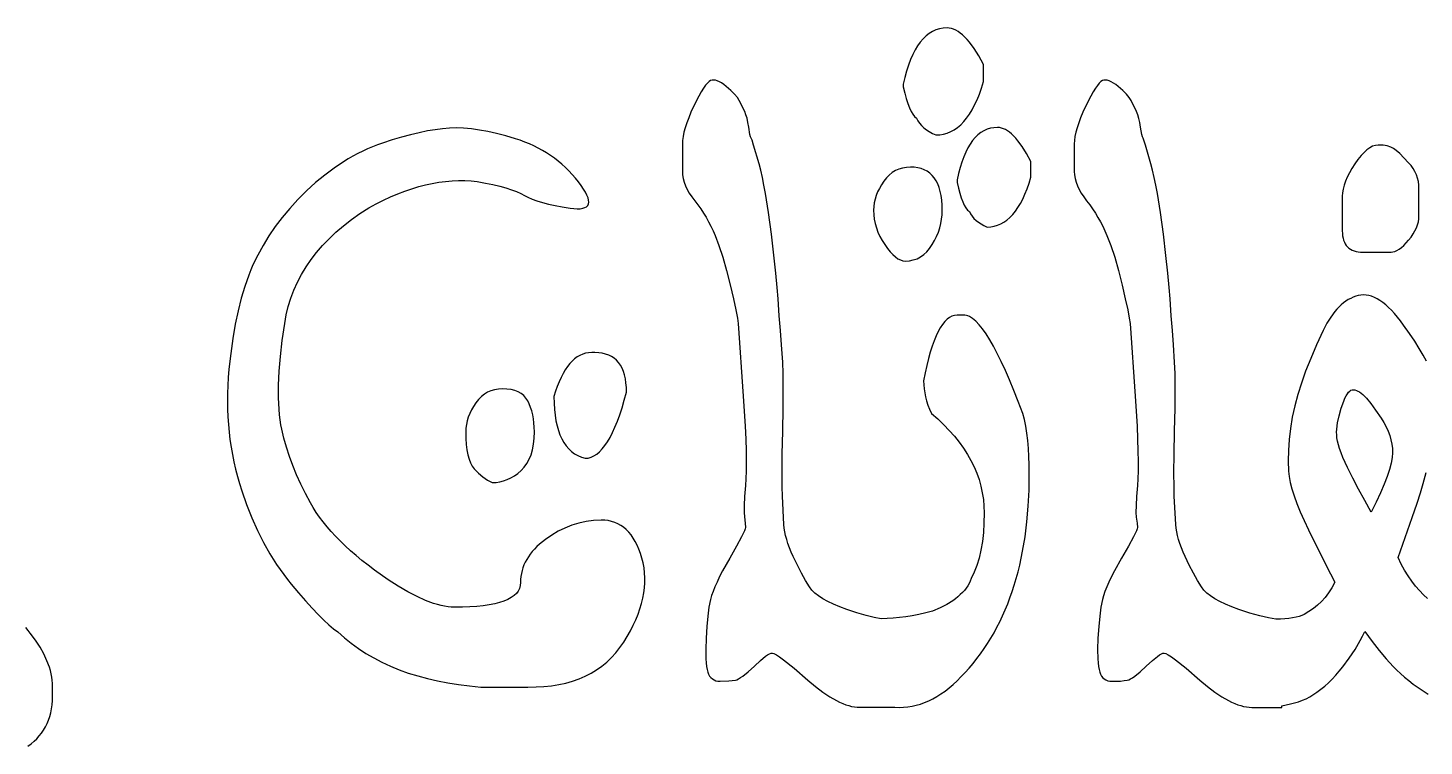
# Model space of a CAD drawing. Extents: x -350 to 350, y -610 to 610.
# Drawn here: x -121.8 to -54.9, y 2.4 to 36.8 of the extents above; entities that cross this region are included whole.
import ezdxf

# ---------------------------------------------------------------- set-up
doc = ezdxf.new("R2010")
doc.units = 0
doc.layers.add('LAYER_2', color=18, linetype='CONTINUOUS')

msp = doc.modelspace()

# ---------------------------------------------------------------- linework, layer by layer
at = {"layer": 'LAYER_2'}
for points in [[(-79.19, 32.52), (-79.125, 32.396), (-79.045, 32.28), (-78.951, 32.17), (-78.843, 32.066), (-78.719, 31.969), (-78.582, 31.879), (-78.43, 31.795), (-78.263, 31.717), (-78.075, 31.727), (-77.893, 31.757), (-77.717, 31.807), (-77.547, 31.877), (-77.384, 31.967), (-77.226, 32.077), (-77.074, 32.207), (-76.928, 32.357), (-76.789, 32.527), (-76.655, 32.716), (-76.527, 32.926), (-76.406, 33.155), (-76.29, 33.405), (-76.181, 33.674), (-76.077, 33.963), (-75.98, 34.272), (-75.98, 35.095), (-76.21, 35.505), (-76.436, 35.861), (-76.659, 36.162), (-76.769, 36.292), (-76.879, 36.408), (-76.987, 36.51), (-77.095, 36.599), (-77.202, 36.675), (-77.308, 36.736), (-77.413, 36.784), (-77.517, 36.818), (-77.621, 36.839), (-77.724, 36.845), (-77.911, 36.835), (-78.091, 36.803), (-78.263, 36.751), (-78.428, 36.677), (-78.585, 36.582), (-78.735, 36.466), (-78.877, 36.329), (-79.012, 36.171), (-79.14, 35.992), (-79.26, 35.791), (-79.372, 35.57), (-79.477, 35.327), (-79.575, 35.064), (-79.665, 34.779), (-79.747, 34.473), (-79.823, 34.146), (-79.823, 34.021), (-79.755, 33.725), (-79.684, 33.46), (-79.61, 33.225), (-79.533, 33.022), (-79.452, 32.85), (-79.368, 32.709), (-79.281, 32.599)], [(-76.937, 23.089), (-77.244, 23.089), (-77.37, 23.077), (-77.493, 23.04), (-77.612, 22.978), (-77.727, 22.892), (-77.839, 22.782), (-77.948, 22.647), (-78.054, 22.487), (-78.156, 22.303), (-78.254, 22.094), (-78.349, 21.86), (-78.441, 21.603), (-78.53, 21.32), (-78.615, 21.013), (-78.697, 20.682), (-78.775, 20.326), (-78.85, 19.946), (-78.845, 19.755), (-78.827, 19.563), (-78.798, 19.369), (-78.758, 19.175), (-78.705, 18.979), (-78.642, 18.782), (-78.566, 18.583), (-78.479, 18.383), (-78.173, 18.115), (-77.886, 17.842), (-77.619, 17.565), (-77.372, 17.285), (-77.145, 17.001), (-76.937, 16.712), (-76.75, 16.42), (-76.582, 16.124), (-76.433, 15.824), (-76.305, 15.52), (-76.196, 15.212), (-76.107, 14.9), (-76.038, 14.584), (-75.988, 14.264), (-75.959, 13.94), (-75.949, 13.612), (-75.959, 13.129), (-75.988, 12.672), (-76.036, 12.241), (-76.103, 11.835), (-76.19, 11.455), (-76.296, 11.1), (-76.421, 10.771), (-76.566, 10.467), (-76.615, 10.35), (-76.672, 10.235), (-76.739, 10.123), (-76.815, 10.013), (-76.899, 9.906), (-76.993, 9.802), (-77.095, 9.701), (-77.206, 9.602), (-77.326, 9.505), (-77.456, 9.412), (-77.741, 9.233), (-78.061, 9.065), (-78.418, 8.908), (-78.75, 8.824), (-79.076, 8.75), (-79.394, 8.688), (-79.707, 8.638), (-80.012, 8.598), (-80.31, 8.57), (-80.602, 8.553), (-80.886, 8.547), (-80.886, 8.542), (-81.223, 8.606), (-81.609, 8.701), (-82.044, 8.829), (-82.531, 8.99), (-82.864, 9.113), (-83.166, 9.239), (-83.436, 9.369), (-83.675, 9.502), (-83.882, 9.638), (-84.058, 9.778), (-84.202, 9.922), (-84.314, 10.068), (-84.508, 10.38), (-84.703, 10.726), (-84.9, 11.107), (-85.1, 11.523), (-85.194, 11.737), (-85.278, 11.944), (-85.35, 12.145), (-85.411, 12.339), (-85.46, 12.528), (-85.498, 12.71), (-85.525, 12.885), (-85.54, 13.055), (-85.618, 14.413), (-85.631, 14.87), (-85.633, 15.541), (-85.624, 16.427), (-85.602, 17.527), (-85.582, 18.64), (-85.575, 19.563), (-85.582, 20.296), (-85.602, 20.839), (-85.656, 21.669), (-85.709, 22.36), (-85.764, 23.051), (-85.819, 23.877), (-85.859, 24.407), (-85.927, 25.1), (-86.021, 25.954), (-86.142, 26.969), (-86.28, 28.003), (-86.425, 28.909), (-86.5, 29.314), (-86.577, 29.687), (-86.656, 30.028), (-86.737, 30.337), (-86.993, 31.231), (-87.07, 31.471), (-87.114, 31.571), (-87.142, 31.628), (-87.17, 31.735), (-87.23, 32.1), (-87.265, 32.32), (-87.309, 32.517), (-87.362, 32.689), (-87.423, 32.838), (-87.686, 33.376), (-87.774, 33.516), (-87.906, 33.674), (-88.082, 33.849), (-88.303, 34.041), (-88.421, 34.132), (-88.532, 34.208), (-88.637, 34.268), (-88.735, 34.311), (-88.826, 34.339), (-88.91, 34.35), (-88.988, 34.346), (-89.059, 34.325), (-89.131, 34.28), (-89.211, 34.204), (-89.299, 34.096), (-89.396, 33.956), (-89.502, 33.784), (-89.615, 33.581), (-89.869, 33.08), (-89.996, 32.805), (-90.105, 32.545), (-90.198, 32.299), (-90.274, 32.067), (-90.334, 31.85), (-90.376, 31.648), (-90.401, 31.46), (-90.41, 31.287), (-90.41, 29.967), (-90.4, 29.802), (-90.372, 29.634), (-90.326, 29.463), (-90.261, 29.289), (-90.177, 29.112), (-90.075, 28.933), (-89.954, 28.75), (-89.815, 28.564), (-89.67, 28.374), (-89.531, 28.179), (-89.4, 27.979), (-89.275, 27.775), (-89.157, 27.565), (-89.046, 27.351), (-88.941, 27.132), (-88.844, 26.907), (-88.656, 26.419), (-88.473, 25.86), (-88.293, 25.231), (-88.117, 24.533), (-87.964, 23.866), (-87.85, 23.337), (-87.775, 22.944), (-87.74, 22.687), (-87.491, 19.204), (-87.404, 17.774), (-87.376, 17.15), (-87.357, 16.586), (-87.349, 16.082), (-87.351, 15.638), (-87.363, 15.255), (-87.385, 14.931), (-87.428, 14.397), (-87.452, 13.968), (-87.455, 13.642), (-87.437, 13.42), (-87.397, 13.126), (-87.385, 12.915), (-87.396, 12.855), (-87.432, 12.76), (-87.574, 12.464), (-87.81, 12.027), (-88.141, 11.449), (-88.481, 10.839), (-88.624, 10.563), (-88.748, 10.306), (-88.853, 10.069), (-88.94, 9.851), (-89.009, 9.652), (-89.059, 9.473), (-89.133, 9.105), (-89.194, 8.673), (-89.241, 8.178), (-89.275, 7.619), (-89.29, 7.075), (-89.281, 6.623), (-89.267, 6.431), (-89.248, 6.263), (-89.222, 6.117), (-89.19, 5.995), (-89.15, 5.89), (-89.101, 5.8), (-89.042, 5.724), (-88.972, 5.662), (-88.893, 5.614), (-88.804, 5.58), (-88.705, 5.56), (-88.595, 5.553), (-88.187, 5.565), (-88.017, 5.582), (-87.871, 5.606), (-87.798, 5.627), (-87.713, 5.667), (-87.616, 5.724), (-87.508, 5.798), (-87.257, 6.002), (-86.96, 6.277), (-86.666, 6.551), (-86.424, 6.747), (-86.322, 6.815), (-86.234, 6.864), (-86.158, 6.893), (-86.096, 6.903), (-86.02, 6.882), (-85.905, 6.821), (-85.751, 6.72), (-85.557, 6.578), (-85.053, 6.173), (-84.39, 5.606), (-84.028, 5.301), (-83.68, 5.036), (-83.347, 4.812), (-83.028, 4.629), (-82.875, 4.552), (-82.725, 4.486), (-82.579, 4.43), (-82.437, 4.384), (-82.298, 4.349), (-82.164, 4.323), (-82.032, 4.308), (-81.905, 4.303), (-80.47, 4.303), (-80.47, 4.313), (-80.223, 4.303), (-80.017, 4.296), (-79.812, 4.303), (-79.609, 4.322), (-79.406, 4.355), (-79.205, 4.401), (-79.004, 4.46), (-78.805, 4.531), (-78.607, 4.616), (-78.41, 4.714), (-78.214, 4.824), (-78.019, 4.948), (-77.825, 5.084), (-77.632, 5.234), (-77.441, 5.396), (-77.25, 5.571), (-77.06, 5.759), (-76.859, 5.97), (-76.664, 6.186), (-76.475, 6.409), (-76.293, 6.637), (-76.118, 6.872), (-75.948, 7.113), (-75.785, 7.359), (-75.629, 7.612), (-75.478, 7.871), (-75.335, 8.135), (-75.197, 8.406), (-75.066, 8.683), (-74.942, 8.966), (-74.823, 9.255), (-74.712, 9.55), (-74.606, 9.85), (-74.507, 10.158), (-74.414, 10.471), (-74.328, 10.79), (-74.248, 11.115), (-74.175, 11.446), (-74.108, 11.784), (-73.992, 12.476), (-73.903, 13.194), (-73.839, 13.935), (-73.801, 14.701), (-73.788, 15.491), (-73.793, 15.915), (-73.807, 16.32), (-73.831, 16.708), (-73.865, 17.078), (-73.908, 17.431), (-73.961, 17.766), (-74.023, 18.083), (-74.096, 18.383), (-74.313, 18.953), (-74.525, 19.486), (-74.732, 19.983), (-74.934, 20.442), (-75.13, 20.865), (-75.321, 21.251), (-75.506, 21.6), (-75.686, 21.913), (-75.861, 22.188), (-76.031, 22.427), (-76.195, 22.63), (-76.354, 22.795), (-76.507, 22.924), (-76.656, 23.016), (-76.728, 23.048), (-76.799, 23.071), (-76.868, 23.085)], [(-108.412, 29.037), (-108.826, 28.622), (-109.214, 28.199), (-109.576, 27.768), (-109.91, 27.329), (-110.218, 26.882), (-110.499, 26.427), (-110.754, 25.964), (-110.981, 25.493), (-111.086, 25.251), (-111.186, 24.999), (-111.374, 24.467), (-111.544, 23.898), (-111.697, 23.292), (-111.832, 22.649), (-111.949, 21.968), (-112.049, 21.249), (-112.131, 20.493), (-112.163, 20.106), (-112.186, 19.723), (-112.199, 19.342), (-112.203, 18.965), (-112.197, 18.591), (-112.183, 18.219), (-112.158, 17.851), (-112.125, 17.486), (-112.082, 17.124), (-112.03, 16.765), (-111.969, 16.41), (-111.898, 16.057), (-111.818, 15.708), (-111.728, 15.361), (-111.63, 15.018), (-111.522, 14.678), (-111.287, 14.016), (-111.035, 13.382), (-110.765, 12.778), (-110.477, 12.203), (-110.172, 11.658), (-110.013, 11.397), (-109.85, 11.143), (-109.682, 10.897), (-109.51, 10.658), (-109.333, 10.427), (-109.152, 10.203), (-108.797, 9.782), (-108.463, 9.399), (-108.15, 9.055), (-107.86, 8.749), (-107.591, 8.482), (-107.344, 8.254), (-107.118, 8.065), (-106.914, 7.915), (-106.6, 7.635), (-106.27, 7.37), (-105.926, 7.12), (-105.566, 6.886), (-105.191, 6.667), (-104.801, 6.464), (-104.395, 6.276), (-103.974, 6.103), (-103.539, 5.946), (-103.088, 5.805), (-102.621, 5.678), (-102.14, 5.567), (-101.644, 5.471), (-101.132, 5.391), (-100.605, 5.326), (-100.063, 5.276), (-97.809, 5.276), (-97.417, 5.279), (-97.039, 5.3), (-96.674, 5.339), (-96.324, 5.394), (-95.988, 5.468), (-95.666, 5.559), (-95.358, 5.667), (-95.064, 5.793), (-94.784, 5.936), (-94.518, 6.096), (-94.266, 6.275), (-94.028, 6.47), (-93.805, 6.683), (-93.595, 6.913), (-93.4, 7.161), (-93.218, 7.426), (-93.051, 7.699), (-92.899, 7.969), (-92.762, 8.237), (-92.64, 8.501), (-92.533, 8.763), (-92.441, 9.022), (-92.364, 9.278), (-92.302, 9.531), (-92.255, 9.781), (-92.223, 10.028), (-92.206, 10.272), (-92.204, 10.513), (-92.217, 10.751), (-92.245, 10.986), (-92.288, 11.218), (-92.347, 11.447), (-92.416, 11.669), (-92.492, 11.876), (-92.575, 12.068), (-92.665, 12.247), (-92.763, 12.411), (-92.868, 12.561), (-92.98, 12.697), (-93.098, 12.818), (-93.224, 12.925), (-93.358, 13.018), (-93.498, 13.096), (-93.645, 13.161), (-93.8, 13.211), (-93.961, 13.246), (-94.13, 13.268), (-94.305, 13.275), (-94.668, 13.251), (-95.022, 13.201), (-95.368, 13.124), (-95.705, 13.021), (-96.034, 12.891), (-96.354, 12.736), (-96.665, 12.553), (-96.968, 12.345), (-97.113, 12.233), (-97.249, 12.119), (-97.375, 12.003), (-97.492, 11.884), (-97.599, 11.763), (-97.697, 11.64), (-97.786, 11.514), (-97.866, 11.386), (-97.936, 11.256), (-97.996, 11.123), (-98.048, 10.988), (-98.09, 10.851), (-98.123, 10.711), (-98.146, 10.569), (-98.16, 10.425), (-98.165, 10.278), (-98.177, 10.134), (-98.214, 10), (-98.276, 9.875), (-98.363, 9.76), (-98.474, 9.653), (-98.61, 9.556), (-98.77, 9.468), (-98.956, 9.39), (-99.166, 9.321), (-99.401, 9.261), (-99.66, 9.21), (-99.945, 9.168), (-100.254, 9.136), (-100.587, 9.113), (-100.946, 9.099), (-101.329, 9.095), (-101.479, 9.1), (-101.635, 9.115), (-101.797, 9.141), (-101.967, 9.177), (-102.142, 9.223), (-102.325, 9.279), (-102.709, 9.423), (-103.119, 9.607), (-103.556, 9.833), (-104.019, 10.099), (-104.507, 10.407), (-105.159, 10.874), (-105.466, 11.106), (-105.758, 11.339), (-106.038, 11.571), (-106.303, 11.803), (-106.556, 12.034), (-106.795, 12.265), (-107.021, 12.495), (-107.233, 12.725), (-107.432, 12.955), (-107.618, 13.184), (-107.79, 13.413), (-107.949, 13.641), (-108.094, 13.869), (-108.226, 14.096), (-108.467, 14.548), (-108.688, 14.997), (-108.89, 15.443), (-109.071, 15.885), (-109.233, 16.324), (-109.375, 16.76), (-109.497, 17.192), (-109.599, 17.621), (-109.642, 17.841), (-109.678, 18.075), (-109.707, 18.32), (-109.73, 18.579), (-109.754, 19.135), (-109.75, 19.742), (-109.719, 20.401), (-109.661, 21.111), (-109.575, 21.873), (-109.461, 22.686), (-109.386, 23.101), (-109.287, 23.507), (-109.164, 23.904), (-109.018, 24.291), (-108.849, 24.67), (-108.656, 25.039), (-108.439, 25.4), (-108.199, 25.751), (-107.936, 26.094), (-107.649, 26.427), (-107.338, 26.751), (-107.004, 27.066), (-106.647, 27.372), (-106.266, 27.669), (-105.861, 27.957), (-105.433, 28.235), (-105.08, 28.423), (-104.731, 28.597), (-104.385, 28.755), (-104.043, 28.899), (-103.705, 29.029), (-103.371, 29.143), (-103.04, 29.243), (-102.713, 29.328), (-102.39, 29.398), (-102.07, 29.454), (-101.755, 29.495), (-101.443, 29.522), (-101.134, 29.534), (-100.83, 29.531), (-100.529, 29.514), (-100.232, 29.482), (-99.842, 29.412), (-99.484, 29.338), (-99.156, 29.261), (-98.859, 29.181), (-98.593, 29.097), (-98.357, 29.01), (-98.153, 28.92), (-97.979, 28.826), (-97.807, 28.734), (-97.605, 28.646), (-97.374, 28.562), (-97.115, 28.483), (-96.826, 28.409), (-96.509, 28.339), (-96.163, 28.275), (-95.788, 28.215), (-95.603, 28.192), (-95.441, 28.183), (-95.299, 28.188), (-95.179, 28.205), (-95.079, 28.237), (-95.001, 28.282), (-94.944, 28.34), (-94.909, 28.412), (-94.894, 28.497), (-94.901, 28.596), (-94.929, 28.708), (-94.978, 28.834), (-95.048, 28.973), (-95.139, 29.126), (-95.252, 29.292), (-95.386, 29.471), (-95.533, 29.654), (-95.686, 29.829), (-95.845, 29.997), (-96.009, 30.159), (-96.179, 30.313), (-96.354, 30.46), (-96.535, 30.6), (-96.721, 30.733), (-96.913, 30.858), (-97.11, 30.977), (-97.313, 31.089), (-97.521, 31.193), (-97.735, 31.29), (-97.955, 31.381), (-98.18, 31.464), (-98.411, 31.54), (-98.869, 31.674), (-99.309, 31.788), (-99.73, 31.882), (-100.134, 31.955), (-100.519, 32.008), (-100.887, 32.041), (-101.236, 32.054), (-101.567, 32.046), (-101.899, 32.018), (-102.251, 31.972), (-102.623, 31.909), (-103.015, 31.828), (-103.426, 31.729), (-103.857, 31.613), (-104.307, 31.479), (-104.778, 31.327), (-105.017, 31.243), (-105.255, 31.151), (-105.491, 31.051), (-105.725, 30.943), (-105.958, 30.827), (-106.189, 30.704), (-106.418, 30.573), (-106.646, 30.433), (-107.098, 30.132), (-107.542, 29.798), (-107.98, 29.434)], [(-75.317, 32.077), (-75.489, 32.067), (-75.654, 32.038), (-75.812, 31.989), (-75.964, 31.92), (-76.108, 31.832), (-76.246, 31.724), (-76.377, 31.596), (-76.501, 31.449), (-76.618, 31.283), (-76.728, 31.096), (-76.832, 30.89), (-76.928, 30.665), (-77.018, 30.419), (-77.101, 30.154), (-77.177, 29.87), (-77.246, 29.565), (-77.246, 29.441), (-77.182, 29.169), (-77.116, 28.925), (-77.047, 28.709), (-76.975, 28.521), (-76.901, 28.361), (-76.823, 28.228), (-76.743, 28.124), (-76.66, 28.047), (-76.599, 27.933), (-76.526, 27.826), (-76.439, 27.724), (-76.339, 27.629), (-76.226, 27.54), (-76.101, 27.456), (-75.962, 27.379), (-75.81, 27.307), (-75.637, 27.316), (-75.47, 27.344), (-75.308, 27.391), (-75.152, 27.456), (-75.001, 27.54), (-74.856, 27.642), (-74.717, 27.763), (-74.583, 27.903), (-74.455, 28.061), (-74.332, 28.238), (-74.214, 28.434), (-74.103, 28.648), (-73.996, 28.881), (-73.896, 29.132), (-73.8, 29.402), (-73.711, 29.69), (-73.711, 30.453), (-73.922, 30.834), (-74.13, 31.163), (-74.335, 31.443), (-74.436, 31.563), (-74.537, 31.671), (-74.637, 31.766), (-74.736, 31.848), (-74.835, 31.918), (-74.932, 31.975), (-75.029, 32.02), (-75.126, 32.051), (-75.222, 32.07)], [(-57.796, 26.104), (-56.453, 26.104), (-56.364, 26.113), (-56.27, 26.14), (-56.172, 26.185), (-56.069, 26.249), (-55.962, 26.331), (-55.85, 26.43), (-55.734, 26.548), (-55.613, 26.685), (-55.497, 26.83), (-55.396, 26.975), (-55.311, 27.12), (-55.241, 27.265), (-55.187, 27.41), (-55.148, 27.555), (-55.125, 27.7), (-55.117, 27.845), (-55.117, 29.143), (-55.125, 29.319), (-55.148, 29.49), (-55.187, 29.655), (-55.241, 29.813), (-55.311, 29.966), (-55.396, 30.113), (-55.497, 30.253), (-55.613, 30.387), (-55.843, 30.628), (-56.04, 30.823), (-56.205, 30.971), (-56.337, 31.072), (-56.399, 31.11), (-56.47, 31.142), (-56.638, 31.192), (-56.84, 31.222), (-57.077, 31.232), (-57.206, 31.218), (-57.338, 31.176), (-57.473, 31.106), (-57.61, 31.008), (-57.75, 30.882), (-57.894, 30.728), (-58.04, 30.546), (-58.189, 30.336), (-58.33, 30.115), (-58.452, 29.902), (-58.555, 29.697), (-58.64, 29.499), (-58.706, 29.309), (-58.753, 29.126), (-58.781, 28.952), (-58.79, 28.785), (-58.79, 27.119), (-58.786, 26.996), (-58.775, 26.881), (-58.755, 26.773), (-58.728, 26.674), (-58.693, 26.583), (-58.651, 26.5), (-58.6, 26.425), (-58.542, 26.357), (-58.476, 26.298), (-58.402, 26.246), (-58.321, 26.203), (-58.231, 26.167), (-58.134, 26.139), (-58.029, 26.12), (-57.917, 26.108)], [(-79.732, 25.681), (-79.533, 25.694), (-79.345, 25.731), (-79.167, 25.792), (-79, 25.878), (-78.843, 25.988), (-78.697, 26.123), (-78.561, 26.282), (-78.437, 26.466), (-78.325, 26.662), (-78.227, 26.86), (-78.145, 27.062), (-78.078, 27.266), (-78.026, 27.473), (-77.989, 27.682), (-77.966, 27.894), (-77.959, 28.109), (-77.965, 28.36), (-77.983, 28.594), (-78.013, 28.813), (-78.054, 29.015), (-78.108, 29.201), (-78.174, 29.37), (-78.251, 29.524), (-78.341, 29.661), (-78.442, 29.783), (-78.555, 29.888), (-78.681, 29.977), (-78.818, 30.049), (-78.967, 30.106), (-79.128, 30.146), (-79.301, 30.17), (-79.486, 30.178), (-79.678, 30.168), (-79.861, 30.136), (-80.034, 30.083), (-80.198, 30.009), (-80.352, 29.914), (-80.497, 29.798), (-80.633, 29.66), (-80.759, 29.501), (-80.873, 29.332), (-80.972, 29.162), (-81.055, 28.99), (-81.124, 28.816), (-81.177, 28.641), (-81.215, 28.465), (-81.238, 28.288), (-81.245, 28.109), (-81.237, 27.894), (-81.212, 27.682), (-81.17, 27.473), (-81.112, 27.266), (-81.037, 27.062), (-80.946, 26.86), (-80.837, 26.662), (-80.712, 26.466), (-80.581, 26.282), (-80.452, 26.123), (-80.325, 25.988), (-80.202, 25.878), (-80.08, 25.792), (-79.962, 25.731), (-79.846, 25.694)], [(-96.559, 19.184), (-96.553, 18.871), (-96.536, 18.574), (-96.506, 18.295), (-96.465, 18.033), (-96.413, 17.788), (-96.349, 17.561), (-96.273, 17.35), (-96.185, 17.157), (-96.086, 16.981), (-95.975, 16.823), (-95.852, 16.681), (-95.717, 16.557), (-95.571, 16.45), (-95.413, 16.361), (-95.244, 16.288), (-95.062, 16.233), (-94.921, 16.245), (-94.781, 16.282), (-94.645, 16.344), (-94.51, 16.43), (-94.378, 16.541), (-94.249, 16.677), (-94.122, 16.837), (-93.997, 17.022), (-93.875, 17.232), (-93.755, 17.467), (-93.638, 17.726), (-93.523, 18.01), (-93.41, 18.319), (-93.3, 18.653), (-93.192, 19.011), (-93.087, 19.394), (-93.093, 19.624), (-93.111, 19.839), (-93.14, 20.039), (-93.181, 20.225), (-93.235, 20.395), (-93.299, 20.551), (-93.376, 20.692), (-93.465, 20.818), (-93.565, 20.93), (-93.677, 21.026), (-93.801, 21.108), (-93.937, 21.175), (-94.085, 21.227), (-94.244, 21.264), (-94.416, 21.286), (-94.599, 21.294), (-94.753, 21.294), (-94.902, 21.286), (-95.045, 21.261), (-95.184, 21.219), (-95.318, 21.162), (-95.448, 21.087), (-95.572, 20.996), (-95.692, 20.889), (-95.807, 20.765), (-95.918, 20.625), (-96.024, 20.468), (-96.125, 20.295), (-96.221, 20.106), (-96.312, 19.9), (-96.399, 19.678), (-96.481, 19.439)], [(-100.38, 15.732), (-100.173, 15.521), (-99.961, 15.341), (-99.744, 15.19), (-99.522, 15.07), (-99.335, 15.079), (-99.152, 15.106), (-98.973, 15.151), (-98.797, 15.214), (-98.625, 15.295), (-98.458, 15.394), (-98.294, 15.511), (-98.134, 15.647), (-97.985, 15.804), (-97.856, 15.982), (-97.747, 16.182), (-97.658, 16.402), (-97.589, 16.643), (-97.54, 16.905), (-97.51, 17.189), (-97.5, 17.494), (-97.505, 17.716), (-97.52, 17.927), (-97.545, 18.129), (-97.579, 18.321), (-97.624, 18.502), (-97.678, 18.672), (-97.742, 18.833), (-97.816, 18.982), (-97.904, 19.117), (-98.011, 19.234), (-98.135, 19.334), (-98.278, 19.415), (-98.439, 19.478), (-98.617, 19.523), (-98.814, 19.55), (-99.029, 19.559), (-99.221, 19.549), (-99.403, 19.518), (-99.577, 19.466), (-99.741, 19.393), (-99.895, 19.299), (-100.04, 19.184), (-100.176, 19.047), (-100.303, 18.888), (-100.416, 18.719), (-100.515, 18.547), (-100.598, 18.375), (-100.667, 18.201), (-100.72, 18.026), (-100.758, 17.85), (-100.78, 17.672), (-100.788, 17.494), (-100.782, 17.181), (-100.762, 16.894), (-100.731, 16.634), (-100.686, 16.401), (-100.628, 16.194), (-100.558, 16.014), (-100.475, 15.86)], [(-57.403, 13.653), (-57.718, 14.207), (-58.013, 14.748), (-58.289, 15.277), (-58.546, 15.795), (-58.763, 16.277), (-58.85, 16.494), (-58.921, 16.696), (-58.978, 16.882), (-59.021, 17.053), (-59.048, 17.208), (-59.061, 17.348), (-59.063, 17.483), (-59.057, 17.626), (-59.019, 17.933), (-58.949, 18.269), (-58.846, 18.635), (-58.726, 18.972), (-58.667, 19.11), (-58.608, 19.227), (-58.55, 19.323), (-58.491, 19.398), (-58.433, 19.453), (-58.376, 19.487), (-58.316, 19.505), (-58.253, 19.51), (-58.187, 19.503), (-58.118, 19.484), (-58.046, 19.453), (-57.971, 19.41), (-57.893, 19.355), (-57.812, 19.288), (-57.633, 19.106), (-57.426, 18.857), (-57.193, 18.542), (-56.933, 18.159), (-56.805, 17.951), (-56.693, 17.742), (-56.599, 17.534), (-56.522, 17.325), (-56.462, 17.117), (-56.419, 16.909), (-56.393, 16.701), (-56.385, 16.493), (-56.401, 16.265), (-56.448, 16.001), (-56.528, 15.7), (-56.639, 15.363), (-56.783, 14.99), (-56.958, 14.581), (-57.165, 14.135)]]:
    msp.add_lwpolyline(points, close=True, dxfattribs=at)
for points in [[(-54.756, 20.884), (-54.914, 21.175), (-55.103, 21.494), (-55.323, 21.84), (-55.572, 22.213), (-55.853, 22.614), (-55.999, 22.813), (-56.145, 22.998), (-56.288, 23.167), (-56.431, 23.322), (-56.572, 23.462), (-56.711, 23.587), (-56.85, 23.698), (-56.986, 23.793), (-57.122, 23.874), (-57.255, 23.94), (-57.388, 23.991), (-57.519, 24.028), (-57.648, 24.049), (-57.776, 24.056), (-57.903, 24.048), (-58.028, 24.025), (-58.151, 23.99), (-58.272, 23.946), (-58.39, 23.893), (-58.506, 23.83), (-58.62, 23.758), (-58.73, 23.677), (-58.839, 23.587), (-58.945, 23.487), (-59.048, 23.378), (-59.149, 23.261), (-59.343, 22.997), (-59.528, 22.696), (-59.702, 22.359), (-60.023, 21.668), (-60.304, 21.018), (-60.548, 20.407), (-60.753, 19.837), (-60.924, 19.29), (-61.069, 18.745), (-61.186, 18.203), (-61.277, 17.662), (-61.341, 17.13), (-61.377, 16.611), (-61.386, 16.107), (-61.368, 15.615), (-61.34, 15.359), (-61.286, 15.076), (-61.205, 14.765), (-61.097, 14.427), (-60.963, 14.062), (-60.803, 13.669), (-60.617, 13.248), (-60.404, 12.801), (-59.639, 11.251), (-59.359, 10.699), (-59.147, 10.297), (-59.291, 10.025), (-59.446, 9.78), (-59.612, 9.563), (-59.788, 9.373), (-59.975, 9.198), (-60.175, 9.037), (-60.388, 8.89), (-60.613, 8.756), (-60.728, 8.702), (-60.86, 8.655), (-61.008, 8.615), (-61.171, 8.583), (-61.351, 8.558), (-61.546, 8.54), (-61.756, 8.529), (-61.981, 8.525), (-62.332, 8.583), (-62.743, 8.678), (-63.217, 8.813), (-63.755, 8.989), (-64.088, 9.111), (-64.389, 9.238), (-64.659, 9.367), (-64.897, 9.5), (-65.104, 9.637), (-65.28, 9.777), (-65.423, 9.92), (-65.536, 10.067), (-65.73, 10.379), (-65.926, 10.725), (-66.124, 11.106), (-66.324, 11.522), (-66.418, 11.735), (-66.501, 11.942), (-66.573, 12.143), (-66.634, 12.338), (-66.683, 12.526), (-66.721, 12.708), (-66.748, 12.884), (-66.763, 13.053), (-66.84, 14.412), (-66.854, 14.869), (-66.856, 15.54), (-66.846, 16.426), (-66.825, 17.526), (-66.805, 18.639), (-66.798, 19.562), (-66.805, 20.296), (-66.825, 20.839), (-66.879, 21.668), (-66.933, 22.359), (-66.987, 23.05), (-67.04, 23.876), (-67.081, 24.406), (-67.149, 25.098), (-67.244, 25.952), (-67.364, 26.968), (-67.503, 28.002), (-67.648, 28.908), (-67.724, 29.313), (-67.801, 29.686), (-67.879, 30.027), (-67.959, 30.336), (-68.215, 31.231), (-68.293, 31.47), (-68.337, 31.571), (-68.365, 31.627), (-68.393, 31.734), (-68.453, 32.099), (-68.488, 32.319), (-68.532, 32.515), (-68.585, 32.688), (-68.646, 32.837), (-68.909, 33.375), (-68.996, 33.515), (-69.128, 33.673), (-69.304, 33.848), (-69.525, 34.039), (-69.644, 34.131), (-69.755, 34.207), (-69.86, 34.267), (-69.958, 34.31), (-70.049, 34.338), (-70.133, 34.349), (-70.211, 34.344), (-70.281, 34.324), (-70.353, 34.279), (-70.433, 34.203), (-70.522, 34.094), (-70.619, 33.954), (-70.725, 33.783), (-70.839, 33.58), (-71.091, 33.079), (-71.218, 32.804), (-71.328, 32.543), (-71.421, 32.297), (-71.497, 32.066), (-71.556, 31.849), (-71.598, 31.647), (-71.624, 31.459), (-71.632, 31.286), (-71.632, 29.966), (-71.623, 29.801), (-71.595, 29.633), (-71.549, 29.462), (-71.484, 29.288), (-71.4, 29.111), (-71.298, 28.932), (-71.178, 28.749), (-71.039, 28.562), (-70.893, 28.372), (-70.755, 28.178), (-70.623, 27.978), (-70.498, 27.773), (-70.38, 27.564), (-70.268, 27.349), (-70.164, 27.13), (-70.066, 26.906), (-69.879, 26.418), (-69.696, 25.859), (-69.516, 25.23), (-69.341, 24.531), (-69.187, 23.866), (-69.072, 23.336), (-68.997, 22.943), (-68.961, 22.686), (-68.715, 19.204), (-68.627, 17.774), (-68.599, 17.149), (-68.58, 16.585), (-68.572, 16.081), (-68.573, 15.637), (-68.585, 15.253), (-68.607, 14.93), (-68.651, 14.396), (-68.675, 13.967), (-68.678, 13.641), (-68.661, 13.419), (-68.621, 13.125), (-68.607, 12.914), (-68.619, 12.854), (-68.655, 12.759), (-68.796, 12.463), (-69.033, 12.026), (-69.363, 11.447), (-69.705, 10.838), (-69.847, 10.562), (-69.971, 10.305), (-70.077, 10.068), (-70.164, 9.85), (-70.232, 9.651), (-70.281, 9.472), (-70.356, 9.104), (-70.416, 8.672), (-70.463, 8.177), (-70.496, 7.617), (-70.512, 7.073), (-70.503, 6.621), (-70.49, 6.43), (-70.471, 6.262), (-70.445, 6.116), (-70.414, 5.994), (-70.374, 5.889), (-70.324, 5.799), (-70.264, 5.723), (-70.195, 5.661), (-70.115, 5.613), (-70.026, 5.579), (-69.928, 5.559), (-69.819, 5.552), (-69.41, 5.564), (-69.24, 5.581), (-69.093, 5.605), (-69.02, 5.626), (-68.935, 5.665), (-68.839, 5.722), (-68.731, 5.797), (-68.48, 6), (-68.184, 6.276), (-67.889, 6.55), (-67.647, 6.745), (-67.545, 6.814), (-67.457, 6.862), (-67.382, 6.892), (-67.319, 6.901), (-67.243, 6.881), (-67.128, 6.82), (-66.974, 6.719), (-66.78, 6.577), (-66.275, 6.171), (-65.613, 5.605), (-65.25, 5.299), (-64.902, 5.035), (-64.569, 4.811), (-64.251, 4.627), (-64.098, 4.551), (-63.948, 4.485), (-63.802, 4.429), (-63.66, 4.383), (-63.522, 4.347), (-63.387, 4.322), (-63.256, 4.306), (-63.129, 4.301), (-61.693, 4.301), (-61.694, 4.382), (-61.275, 4.465), (-61.075, 4.516), (-60.883, 4.574), (-60.698, 4.641), (-60.521, 4.716), (-60.354, 4.801), (-60.197, 4.896), (-60.006, 5.028), (-59.818, 5.17), (-59.634, 5.322), (-59.454, 5.484), (-59.277, 5.657), (-59.104, 5.84), (-58.935, 6.034), (-58.77, 6.238), (-58.457, 6.656), (-58.177, 7.077), (-57.928, 7.503), (-57.816, 7.718), (-57.711, 7.934), (-57.366, 7.457), (-57.025, 7.019), (-56.687, 6.619), (-56.354, 6.259), (-56.183, 6.088), (-56.001, 5.918), (-55.808, 5.751), (-55.604, 5.585), (-55.389, 5.42), (-55.163, 5.258), (-54.68, 4.938)], [(-54.702, 9.517), (-54.903, 9.695), (-55.097, 9.893), (-55.285, 10.109), (-55.466, 10.345), (-55.64, 10.6), (-55.808, 10.875), (-55.969, 11.168), (-56.123, 11.481), (-55.443, 13.395), (-55.208, 14.079), (-55.043, 14.581), (-54.911, 15.03), (-54.78, 15.557)], [(-121.765, 2.447), (-121.613, 2.558), (-121.471, 2.675), (-121.34, 2.8), (-121.22, 2.931), (-121.11, 3.069), (-121.01, 3.215), (-120.921, 3.367), (-120.842, 3.526), (-120.774, 3.692), (-120.716, 3.865), (-120.669, 4.045), (-120.633, 4.232), (-120.606, 4.425), (-120.591, 4.626), (-120.586, 4.833), (-120.586, 5.299), (-120.59, 5.45), (-120.602, 5.601), (-120.623, 5.754), (-120.652, 5.908), (-120.689, 6.064), (-120.735, 6.22), (-120.851, 6.537), (-121.001, 6.859), (-121.184, 7.185), (-121.401, 7.516), (-121.651, 7.852), (-121.75, 7.99), (-121.858, 8.119)]]:
    msp.add_lwpolyline(points, dxfattribs=at)

doc.saveas('drawing.dxf')
